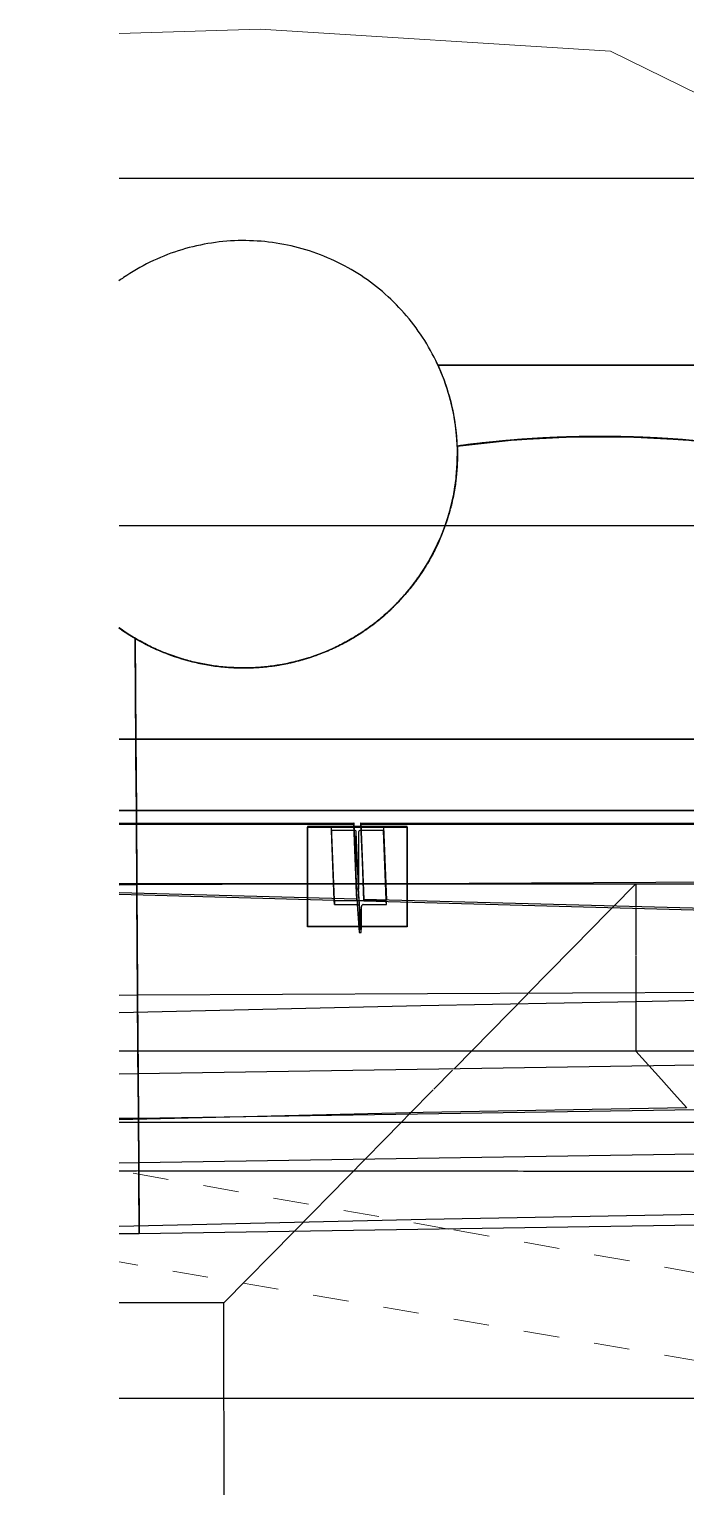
# Model space of a CAD drawing. Header units: metres. Extents: x -1147 to -802, y 5 to 567.
# Drawn here: x -1052.915 to -1051.072, y 542.354 to 546.447 of the extents above; entities that cross this region are included whole.
import ezdxf

# ---------------------------------------------------------------- set-up
doc = ezdxf.new("R2010")
doc.units = ezdxf.units.M
doc.linetypes.add('IMPORT-BDYS-Boundary _3_', pattern=[0.01, 0.009, -0.001])
doc.linetypes.add('IMPORT-FURN-Fence _3_', pattern=[0.005, 0.004167, -0.0008333])
doc.layers.add('A-GENM', color=7, linetype='Continuous', lineweight=35)

# ---------------------------------------------------------------- blocks, each defined once
blk = doc.blocks.new('T2DPAA-T2D-PWA-SU-M2D-000002_dwg-40815123-DRG-2873010 - GENERAL ARRANGEMENT PLAN')
at = {"color": 254, "lineweight": 18, "true_color": 0xe1e1e1}
for p, q in [((-171.3661, 1100.165), (-171.2523, 1099.7856)), ((-171.2523, 1099.7856), (-171.0591, 1098.8197)), ((-171.0591, 1098.8197), (-171.2178, 1098.0259))]:
    blk.add_line(p, q, dxfattribs=at)
at = {"color": 7, "linetype": 'IMPORT-FURN-Fence _3_', "lineweight": 18, "true_color": 0xf0f0f0}
blk.add_line((-174.5504, 1097.6328), (-174.6991, 1099.2792), dxfattribs=at)
blk = doc.blocks.new('T2DPAA-T2D-PWA-SU-M2D-000001_dwg-40815111-DRG-2873010 - GENERAL ARRANGEMENT PLAN')
at = {"color": 7, "linetype": 'IMPORT-BDYS-Boundary _3_', "lineweight": 18, "true_color": 0xf0f0f0}
for p, q in [((-96.1732, 1194.987), (-96.2527, 1195.9239)), ((-96.1128, 1194.2753), (-96.1732, 1194.987))]:
    blk.add_line(p, q, dxfattribs=at)
blk = doc.blocks.new('T2DPAA-T2D-PWA-SU-M2D-000100_Survey_rvt-1-DRG-2873010 - GENERAL ARRANGEMENT PLAN')
at = {"color": 254, "lineweight": 18, "true_color": 0xe1e1e1, "rotation": 75.11694444444437}
for name, p in [('T2DPAA-T2D-PWA-SU-M2D-000002_dwg-40815123-DRG-2873010 - GENERAL ARRANGEMENT PLAN', (-45.8213, 429.4778)), ('T2DPAA-T2D-PWA-SU-M2D-000001_dwg-40815111-DRG-2873010 - GENERAL ARRANGEMENT PLAN', (27.4325, 329.0961))]:
    blk.add_blockref(name, p, dxfattribs=at)
blk = doc.blocks.new('T2DPAA-T2D-C3S-RW-M2D-100010_dwg-40802999-DRG-2873010 - GENERAL ARRANGEMENT PLAN')
at = {"color": 254, "lineweight": 25, "true_color": 0xe1e1e1}
for p, q in [((45.7335, -576.8497), (45.7452, -576.8935)), ((45.7453, -576.894), (45.7462, -576.8975)), ((45.7462, -576.8975), (45.7468, -576.8998)), ((45.7468, -576.8998), (45.8681, -577.3563)), ((44.338, -577.2206), (44.7565, -578.7953)), ((45.8684, -577.3572), (45.8694, -577.361)), ((45.8694, -577.361), (45.8883, -577.4319)), ((45.8883, -577.4319), (45.9045, -577.493)), ((45.9045, -577.4932), (45.9055, -577.497)), ((45.906, -577.4988), (45.9096, -577.5123)), ((45.9096, -577.5123), (45.9257, -577.573)), ((45.9257, -577.573), (45.9413, -577.6316)), ((45.9413, -577.6316), (45.9871, -577.8038)), ((45.9873, -577.8046), (46.1061, -578.2516))]:
    blk.add_line(p, q, dxfattribs=at)
at = {"color": 254, "lineweight": 25, "true_color": 0xd5d5d5}
for p, q in [((46.1061, -578.2516), (46.1729, -578.5028)), ((45.7867, -578.3366), (45.9034, -578.7452))]:
    blk.add_line(p, q, dxfattribs=at)
at = {"color": 254, "lineweight": 25, "true_color": 0xe1e1e1, "flags": 128}
for points in [[(45.3842, -576.9425), (45.6209, -577.7557), (45.7867, -578.3366)], [(45.0942, -577.0196), (45.3329, -577.8395), (45.5356, -578.5496)], [(44.8043, -577.0967), (45.0448, -577.9234), (45.2558, -578.6625)]]:
    blk.add_lwpolyline(points, dxfattribs=at)
blk = doc.blocks.new('T2DPAA-T2D-PWC-RW-M2D-100010_RoadDesign_rvt-1-DRG-2873010 - GENERAL ARRANGEMENT PLAN')
at = {"color": 254, "lineweight": 18, "true_color": 0xe3e3e3, "rotation": 75.11694444444437}
blk.add_blockref('T2DPAA-T2D-C3S-RW-M2D-100010_dwg-40802999-DRG-2873010 - GENERAL ARRANGEMENT PLAN', (-1722.337, 648.0105), dxfattribs=at)
blk = doc.blocks.new('Foundations-Piles - Px-1200-66435271-DRG-2873010 - GENERAL ARRANGEMENT PLAN')
at = {"layer": 'A-GENM', "color": 9, "lineweight": 25, "true_color": 0xbebebe}
for start, end in [(49.0909, 50.619), (49.0909, 50.619), (40.9091, 49.0909), (40.9091, 49.0909), (32.7273, 40.9091), (32.7273, 40.9091), (24.5455, 32.7273), (24.5455, 32.7273), (16.3636, 24.5455), (16.3636, 24.5455), (159.1103, 163.4054), (159.1103, 161.0025), (163.6364, 171.8182), (163.9854, 169.3304), (163.6652, 163.9854), (161.0025, 163.4054), (8.1818, 16.3636), (8.1818, 16.3636), (171.8182, 180), (171.9944, 180), (169.3304, 171.8182), (0, 8.1818), (0, 8.1818), (180, 188.1818), (180, 188.1818), (351.8182, 0), (351.8182, 0), (188.1818, 196.3636), (188.2386, 196.2574), (343.6364, 351.8182), (343.6364, 351.8182), (196.3636, 204.5455), (196.4203, 199.7037), (199.7037, 204.3931), (335.4545, 343.6364), (335.4545, 343.6364), (204.5455, 212.7273), (204.6304, 208.1482), (208.1482, 212.5329), (327.2727, 335.4545), (327.2727, 335.4545), (212.7273, 220.9091), (212.8405, 216.4884), (319.0909, 327.2727), (319.0909, 327.2727), (216.4884, 220.6766), (220.9091, 229.0909), (221.0506, 224.7812), (310.9091, 319.0909), (310.9091, 319.0909), (224.7812, 228.8236), (229.0909, 233.7965), (229.2607, 233.0485), (233.0485, 233.7965), (233.8504, 236.9738), (233.8504, 237.2727), (302.7273, 310.9091), (304.9663, 310.9091), (237.3147, 245.4545), (237.4709, 241.3005), (241.3005, 245.1267), (294.5455, 302.7273), (294.5659, 302.3981), (302.3981, 304.9663), (245.4545, 253.6364), (245.681, 249.5426), (249.5426, 253.2821), (286.3636, 294.5455), (286.7316, 294.5455), (253.6364, 261.8182), (253.8911, 257.7779), (257.7779, 261.4397), (261.8182, 265.3618), (262.1012, 265.3618), (265.3618, 266.0083), (265.3618, 270), (266.0083, 269.5992), (270, 278.1818), (270.3114, 274.1093), (274.2352, 277.7605), (278.1818, 286.3636), (278.5215, 282.4594), (282.4594, 285.9237)]:
    blk.add_arc((0, 0), 0.6, start, end, dxfattribs=at)
at = {"layer": 'A-GENM', "color": 254, "lineweight": 25, "true_color": 0xd1d1d1}
for start, end in [(228.8236, 229.0909), (236.9738, 237.2727), (245.1267, 245.4545), (253.2821, 253.6364), (261.4397, 261.8182), (269.5992, 270), (277.7605, 278.1818), (285.9237, 286.3636)]:
    blk.add_arc((0, 0), 0.6, start, end, dxfattribs=at)
blk = doc.blocks.new('Shotcrete Adaptive v1 - 1200 Dia Pile _ 2_000 Spacing-61394361-DRG-2873010 - GENERAL ARRANGEMENT PLAN')
at = {"layer": 'A-GENM', "color": 9, "lineweight": 25, "true_color": 0xbebebe}
for p, q in [((-0.4546, 0.25), (0.4546, 0.25)), ((0.4546, 0.25), (-0.4546, 0.25))]:
    blk.add_line(p, q, dxfattribs=at)
for centre, radius, start, end in [((-1, 0), 0.6, 20.0818, 24.6243), ((-1, 0), 0.6, 20.0818, 24.6243), ((1, 0), 0.6, 155.3757, 156.2014), ((1, 0), 0.6, 155.3757, 156.2014), ((-1, 0), 0.6, 17.6375, 20.0818), ((-1, 0), 0.6, 17.6375, 20.0818), ((1, 0), 0.6, 159.3408, 164.0565), ((1, 0), 0.6, 159.3408, 162.8466), ((1, 0), 0.6, 156.2014, 159.3408), ((1, 0), 0.6, 156.2014, 159.3408), ((-1, 0), 0.6, 2.2116, 17.5169), ((-1, 0), 0.6, 17.1534, 17.5169), ((-1, 0), 0.6, 9.6825, 17.1534), ((1, 0), 0.6, 164.0565, 164.5097), ((1, 0), 0.6, 164.0565, 164.5097), ((1, 0), 0.6, 162.8466, 164.0565), ((1, 0), 0.6, 167.3634, 171.9198), ((1, 0), 0.6, 167.3634, 170.3175), ((1, 0), 0.6, 165.1113, 167.3634), ((1, 0), 0.6, 165.1113, 167.3634), ((-1, 0), 0.6, 2.2116, 9.6825), ((1, 0), 0.6, 171.9198, 175.3023), ((1, 0), 0.6, 171.9198, 175.3023), ((1, 0), 0.6, 170.3175, 171.9198), ((0, -2.95), 3, 91.5342, 94.6025), ((0, -2.95), 3, 94.3743, 94.6025), ((0, -2.95), 3, 91.5342, 91.6835), ((0, -2.95), 3, 88.4658, 91.5342), ((0, -2.95), 3, 91.3583, 91.5342), ((0, -2.95), 3, 88.4658, 88.6417), ((0, -2.95), 3, 88.3166, 88.4658), ((0, -2.95), 3, 85.3975, 88.4658), ((0, -2.95), 3, 85.3975, 85.6256), ((1, 0), 0.6, 175.3023, 177.7884), ((1, 0), 0.6, 175.3023, 177.7884), ((0, -2.95), 3, 94.6025, 97.6709), ((0, -2.95), 3, 97.3435, 97.6709), ((0, -2.95), 3, 94.6025, 94.7409), ((0, -2.95), 3, 85.2592, 85.3975), ((0, -2.95), 3, 82.3291, 85.3975), ((0, -2.95), 3, 82.3291, 82.6565)]:
    blk.add_arc(centre, radius, start, end, dxfattribs=at)
at = {"layer": 'A-GENM', "color": 254, "lineweight": 25, "true_color": 0xd1d1d1}
for start, end in [(93.5296, 94.3743), (92.1187, 93.5176), (91.6835, 92.1134), (90.729, 91.3583), (89.2758, 90.7244), (88.6417, 89.2711), (87.8869, 88.3166), (86.4824, 87.8814), (85.6256, 86.4703), (96.3064, 97.3435), (94.7409, 96.2932), (83.7067, 85.2592), (82.6565, 83.6934)]:
    blk.add_arc((0, -2.95), 3, start, end, dxfattribs=at)
blk = doc.blocks.new('StitchPour_RS36A_04 - StitchPour_RS36A_04-60468323-DRG-2873010 - GENERAL ARRANGEMENT PLAN')
at = {"layer": 'A-GENM', "color": 253, "lineweight": 25, "true_color": 0xa3a3a3}
for points in [[(130.5997, 54.4044), (130.6074, 54.3757), (130.615, 54.3469), (130.6227, 54.3181)], [(130.0199, 54.2503), (130.0614, 54.0939), (130.103, 53.9375), (130.1445, 53.7812)], [(130.1445, 53.7812), (130.3376, 53.0548), (130.5306, 52.3284), (130.7237, 51.602)]]:
    blk.add_open_spline(points, degree=3, dxfattribs=at)
for points, knots in [([(130.5997, 54.4044), (130.6413, 54.248), (130.8759, 53.3653), (131.3036, 51.7561), (131.8827, 49.577), (132.2688, 48.1242), (132.4618, 47.3978)], [0.7856447, 0.7856447, 0.7856447, 0.7856447, 0.8, 0.8666667, 0.9333333, 1, 1, 1, 1]), ([(131.882, 47.2437), (131.6889, 47.9701), (131.3028, 49.4229), (130.7237, 51.602), (130.296, 53.2112), (130.0614, 54.0939), (130.0199, 54.2503)], [0, 0, 0, 0, 0.0666667, 0.1333333, 0.2, 0.2143539, 0.2143539, 0.2143539, 0.2143539])]:
    blk.add_open_spline(points, degree=3, knots=knots, dxfattribs=at)
at = {"layer": 'A-GENM', "color": 9, "lineweight": 25, "true_color": 0xbebebe}
for points in [[(130.6227, 54.3181), (130.6566, 54.1905), (130.6905, 54.0628), (130.7244, 53.9352)], [(130.7244, 53.9352), (130.9175, 53.2088), (131.1105, 52.4825), (131.3036, 51.7561)]]:
    blk.add_open_spline(points, degree=3, dxfattribs=at)
blk = doc.blocks.new('SCR_NE_5 - SCR_NE_5-66993715-DRG-2873010 - GENERAL ARRANGEMENT PLAN')
at = {"layer": 'A-GENM', "color": 253, "lineweight": 25, "true_color": 0xa3a3a3}
for p, q in [((-1.09, 0.0038), (0.09, 0.0039)), ((-1.09, 0.0038), (-1.0814, -0.2109)), ((-1.09, -0.0002), (-1.09, 0.0038)), ((0.09, 0.0039), (0.0999, -0.2425)), ((0.09, 0), (0.09, 0.0039)), ((-1.0858, -0.1043), (-1.09, -0.0002)), ((0.09, 0), (-1.0899, -0.0002)), ((0.0903, -0.0059), (0.09, 0)), ((0.0997, -0.2425), (0.0903, -0.0059)), ((-1.0814, -0.2146), (-1.0858, -0.1043)), ((0.0999, -0.2425), (-1.0814, -0.2109)), ((-1.0814, -0.2109), (-1.0814, -0.2148)), ((-1.0814, -0.2148), (0.0368, -0.2447)), ((0.0368, -0.2447), (0.0999, -0.2464)), ((0.0999, -0.2464), (0.0997, -0.2425)), ((0.0999, -0.2425), (0.0999, -0.2464))]:
    blk.add_line(p, q, dxfattribs=at)
blk = doc.blocks.new('SCR_NE_6 - SCR_NE_6-66993641-DRG-2873010 - GENERAL ARRANGEMENT PLAN')
at = {"layer": 'A-GENM', "color": 253, "lineweight": 25, "true_color": 0xa3a3a3}
for p, q in [((-0.5688, 0.0038), (0.09, 0.004)), ((0.09, 0), (-0.5688, -0.0001)), ((0.09, 0.004), (0.09, 0)), ((0.09, 0.004), (0.0986, -0.2102)), ((0.0986, -0.2141), (0.09, 0)), ((0.0986, -0.2102), (-0.5688, -0.1923)), ((-0.5688, -0.1963), (0.0355, -0.2124)), ((0.0355, -0.2124), (0.0986, -0.2141)), ((0.0986, -0.2141), (0.0986, -0.2102))]:
    blk.add_line(p, q, dxfattribs=at)
blk = doc.blocks.new('PLATE ph - PLATE ph-V27-DRG-2873010 - GENERAL ARRANGEMENT PLAN')
at = {"layer": 'A-GENM', "color": 253, "lineweight": 25, "true_color": 0xa3a3a3}
for p, q in [((-1152.5639, 544.2084), (-1152.5642, 544.2069)), ((-1152.5642, 544.0039), (-1152.5642, 544.2069)), ((-1152.4337, 544.2084), (-1152.5639, 544.2084)), ((-1152.5639, 544.2084), (-1152.5639, 544.0039)), ((-1152.5639, 544.2069), (-1152.4968, 544.2069)), ((-1152.4968, 544.2069), (-1152.4336, 544.2069)), ((-1152.4138, 544.2084), (-1152.4337, 544.2084)), ((-1152.4336, 544.2069), (-1152.4137, 544.2069)), ((-1152.2839, 544.2084), (-1152.4138, 544.2084)), ((-1152.4137, 544.2069), (-1152.3508, 544.2069)), ((-1152.3508, 544.2069), (-1152.2842, 544.2069)), ((-1152.2842, 544.2069), (-1152.2839, 544.2084)), ((-1152.2842, 544.2069), (-1152.2842, 543.9963)), ((-1152.2839, 543.9963), (-1152.2839, 544.2084)), ((-1152.5642, 543.927), (-1152.5642, 544.0039)), ((-1152.5639, 544.0039), (-1152.5639, 543.9285)), ((-1152.2842, 543.9963), (-1152.2842, 543.9285)), ((-1152.2839, 543.9285), (-1152.2839, 543.9963)), ((-1152.5642, 543.927), (-1152.5639, 543.9285)), ((-1152.5639, 543.9285), (-1152.4206, 543.9285)), ((-1152.4193, 543.9285), (-1152.4131, 543.9285)), ((-1152.4131, 543.9285), (-1152.2839, 543.9285)), ((-1152.2839, 543.9285), (-1152.2842, 543.927)), ((-1152.4205, 543.927), (-1152.5642, 543.927)), ((-1152.4129, 543.927), (-1152.4193, 543.927)), ((-1152.2842, 543.927), (-1152.4129, 543.927))]:
    blk.add_line(p, q, dxfattribs=at)
blk = doc.blocks.new('POST_1420_1A_250UB - 1A-68560608-DRG-2873010 - GENERAL ARRANGEMENT PLAN')
at = {"layer": 'A-GENM', "color": 253, "lineweight": 25, "true_color": 0xa3a3a3}
for p, q in [((-1152.4969, 544.1973), (-1152.4969, 544.2084)), ((-1152.4969, 544.2084), (-1152.4337, 544.2084)), ((-1152.4887, 544.0018), (-1152.4969, 544.2084)), ((-1152.4891, 544.0018), (-1152.4969, 544.1973)), ((-1152.4333, 544.1973), (-1152.4964, 544.1973)), ((-1152.4337, 544.2084), (-1152.4138, 544.2084)), ((-1152.4302, 544.1969), (-1152.4321, 544.1973)), ((-1152.4285, 544.1958), (-1152.4302, 544.1969)), ((-1152.4192, 543.9956), (-1152.4271, 544.1924)), ((-1152.4271, 544.0425), (-1152.4271, 544.1922)), ((-1152.4207, 544.1922), (-1152.4207, 544.0324)), ((-1152.4176, 544.1969), (-1152.4192, 544.1958)), ((-1152.4167, 544.1972), (-1152.4176, 544.1969)), ((-1152.4157, 544.1973), (-1152.4167, 544.1972)), ((-1152.4133, 544.1973), (-1152.4157, 544.1973)), ((-1152.4138, 544.2084), (-1152.3509, 544.2084)), ((-1152.3509, 544.1973), (-1152.4133, 544.1973)), ((-1152.3509, 544.2084), (-1152.3509, 544.1973)), ((-1152.3509, 544.2084), (-1152.3427, 544.0019)), ((-1152.3431, 544.0019), (-1152.3509, 544.1973)), ((-1152.4271, 544.0324), (-1152.4271, 544.0425)), ((-1152.4271, 544.0324), (-1152.426, 544.0149)), ((-1152.4227, 544.0324), (-1152.4267, 544.0324)), ((-1152.426, 544.0149), (-1152.4245, 543.9913)), ((-1152.4181, 543.9905), (-1152.4207, 544.0324)), ((-1152.4886, 543.9891), (-1152.4891, 544.0018)), ((-1152.4055, 543.9999), (-1152.4886, 543.9999)), ((-1152.4886, 543.9999), (-1152.4886, 543.9891)), ((-1152.4886, 543.9891), (-1152.4238, 543.9891)), ((-1152.4244, 543.9892), (-1152.4194, 543.9106)), ((-1152.4238, 543.9891), (-1152.4219, 543.9887)), ((-1152.4219, 543.9887), (-1152.4203, 543.9876)), ((-1152.4188, 543.9751), (-1152.4193, 543.9269)), ((-1152.4188, 543.9843), (-1152.4192, 543.9956)), ((-1152.4188, 543.9841), (-1152.4188, 543.9751)), ((-1152.4188, 543.9751), (-1152.4124, 543.9751)), ((-1152.4177, 543.9841), (-1152.418, 543.9891)), ((-1152.4141, 543.9269), (-1152.4175, 543.9824)), ((-1152.4129, 543.9269), (-1152.4124, 543.9751)), ((-1152.4124, 543.9751), (-1152.4124, 543.9841)), ((-1152.4109, 543.9876), (-1152.4093, 543.9887)), ((-1152.4093, 543.9887), (-1152.4084, 543.989)), ((-1152.4074, 543.9891), (-1152.3426, 543.9891)), ((-1152.3426, 543.9999), (-1152.4055, 543.9999)), ((-1152.3426, 543.9891), (-1152.3429, 543.9979)), ((-1152.3426, 543.9891), (-1152.3426, 543.9979)), ((-1152.4193, 543.9269), (-1152.4194, 543.9106)), ((-1152.4194, 543.9106), (-1152.413, 543.9106)), ((-1152.413, 543.9106), (-1152.4139, 543.925)), ((-1152.413, 543.9106), (-1152.4129, 543.9269))]:
    blk.add_line(p, q, dxfattribs=at)
for centre, start_param, end_param in [((-1152.4238, 543.9841), 6.243056, 7.028477), ((-1152.4074, 543.9841), 2.316065, 3.101487), ((-1152.4074, 543.9841), 1.630764, 1.730849), ((-1152.4074, 543.9841), 1.530679, 1.630764)]:
    blk.add_ellipse(centre, major_axis=(0.005, 0.0002), ratio=0.989145, start_param=start_param, end_param=end_param, dxfattribs=at)
for points in [[(-1152.4271, 544.1922), (-1152.4271, 544.1929), (-1152.4273, 544.1942), (-1152.4281, 544.1953), (-1152.4285, 544.1958)], [(-1152.4192, 544.1958), (-1152.4197, 544.1953), (-1152.4204, 544.1942), (-1152.4207, 544.1929), (-1152.4207, 544.1922)]]:
    blk.add_open_spline(points, degree=3, dxfattribs=at)
blk = doc.blocks.new('Top of Pavement - RL A - Top of Pavement - RL A-68818558-DRG-2873010 - GENERAL ARRANGEMENT PLAN')
at = {"layer": 'A-GENM', "color": 9, "lineweight": 25, "true_color": 0xbebebe}
for points, knots in [([(129.4775, 52.8819), (129.4415, 53.0173), (129.3695, 53.2883), (129.2682, 53.6695), (129.2029, 53.9152), (129.1736, 54.0254)], [-0.309248555, -0.309248555, -0.309248555, -0.309248555, -0.306358382, -0.303468208, -0.301116909, -0.301116909, -0.301116909, -0.301116909]), ([(128.9804, 53.9741), (129.0095, 53.8649), (129.0745, 53.6201), (129.1755, 53.2399), (129.2476, 52.969), (129.2836, 52.8335)], [0.301137662, 0.301137662, 0.301137662, 0.301137662, 0.303468208, 0.306358382, 0.309248555, 0.309248555, 0.309248555, 0.309248555]), ([(129.6411, 52.2662), (129.6226, 52.336), (129.5681, 52.5412), (129.5135, 52.7464), (129.4775, 52.8819)], [-0.313626017, -0.313626017, -0.313626017, -0.313626017, -0.312138728, -0.309248555, -0.309248555, -0.309248555, -0.309248555])]:
    blk.add_open_spline(points, degree=3, knots=knots, dxfattribs=at)
blk.add_open_spline([(129.2836, 52.8335), (129.3196, 52.698), (129.3916, 52.4271), (129.4996, 52.0207), (129.6076, 51.6142), (129.7156, 51.2078), (129.7876, 50.9368), (129.8236, 50.8013)], degree=3, dxfattribs=at)
blk = doc.blocks.new('T2DPAA-T2D-C3S-RS-M3D-100334_rvt-1-DRG-2873010 - GENERAL ARRANGEMENT PLAN')
at = {"layer": 'A-GENM', "color": 9, "lineweight": 25, "true_color": 0xbebebe}
for p, q in [((-1152.1435, 545.2767), (-1151.9838, 545.2939)), ((-1151.9838, 545.2939), (-1151.8234, 545.3025)), ((-1151.8234, 545.3025), (-1151.6628, 545.3025)), ((-1151.6628, 545.3025), (-1151.5023, 545.2939)), ((-1151.5023, 545.2939), (-1151.3426, 545.2767)), ((-1152.1436, 545.2281), (-1152.1433, 545.2705)), ((-1152.1434, 545.2729), (-1152.1435, 545.2767)), ((-1152.1534, 545.1427), (-1152.1472, 545.1835)), ((-1152.147, 545.1847), (-1152.1468, 545.1871)), ((-1152.1753, 545.0595), (-1152.1639, 545.0968)), ((-1152.1632, 545.0994), (-1152.1624, 545.1026)), ((-1152.1888, 545.024), (-1152.1776, 545.0531)), ((-1152.1776, 545.0531), (-1152.1753, 545.0595)), ((-1152.209, 544.9802), (-1152.1899, 545.0213)), ((-1152.1899, 545.0213), (-1152.1888, 545.024)), ((-1152.2274, 544.9469), (-1152.209, 544.9802)), ((-1152.2536, 544.9065), (-1152.2292, 544.9438)), ((-1152.3085, 544.84), (-1152.2789, 544.8734)), ((-1152.2766, 544.8762), (-1152.2536, 544.9065)), ((-1152.3355, 544.8132), (-1152.3085, 544.84)), ((-1152.3658, 544.7871), (-1152.3384, 544.8106)), ((-1153.0937, 544.7667), (-1153.0776, 544.7555)), ((-1153.0776, 544.7555), (-1153.0512, 544.7388)), ((-1152.444, 544.7334), (-1152.4071, 544.7565)), ((-1152.4028, 544.7594), (-1152.3723, 544.7819)), ((-1152.3723, 544.7819), (-1152.3661, 544.7868)), ((-1153.0512, 544.7388), (-1153.0478, 544.7368)), ((-1153.0467, 544.5706), (-1153.0478, 544.7368)), ((-1153.0478, 544.7368), (-1153.0459, 544.4536)), ((-1153.0478, 544.7368), (-1153.0467, 544.5706)), ((-1153.0478, 544.7368), (-1153.0018, 544.7122)), ((-1153.0459, 544.4536), (-1153.0478, 544.7368)), ((-1153.0018, 544.7122), (-1152.9809, 544.7027)), ((-1152.5222, 544.6958), (-1152.4785, 544.7151)), ((-1152.4772, 544.7157), (-1152.444, 544.7334)), ((-1152.9747, 544.7001), (-1152.8972, 544.6737)), ((-1152.8972, 544.6737), (-1152.8131, 544.6577)), ((-1152.6406, 544.6624), (-1152.6054, 544.6696)), ((-1152.6054, 544.6696), (-1152.5581, 544.6828)), ((-1152.557, 544.6832), (-1152.5222, 544.6958)), ((-1152.8125, 544.6576), (-1152.7287, 544.6538)), ((-1152.7264, 544.6538), (-1152.6927, 544.6557)), ((-1152.6927, 544.6557), (-1152.6432, 544.662)), ((-1153.0459, 544.4536), (-1153.0467, 544.5706)), ((-1153.0467, 544.5706), (-1153.0459, 544.4536)), ((-1153.0459, 544.4536), (-1153.0445, 544.2536)), ((-1153.0445, 544.2536), (-1153.0459, 544.4536)), ((-1151.6423, 544.0476), (-1151.6423, 543.983)), ((-1151.6423, 543.983), (-1151.6423, 543.9805)), ((-1151.6423, 543.5779), (-1151.6066, 543.538)), ((-1151.6056, 543.5369), (-1151.5708, 543.498))]:
    blk.add_line(p, q, dxfattribs=at)
at = {"layer": 'A-GENM', "color": 253, "lineweight": 25, "true_color": 0xa3a3a3}
for p, q in [((-1153.0444, 544.2382), (-1153.0445, 544.2536)), ((-1153.0445, 544.2536), (-1153.0443, 544.2182)), ((-1153.0445, 544.2536), (-1153.0444, 544.2382)), ((-1153.0443, 544.2182), (-1153.0445, 544.2536)), ((-1153.0443, 544.2182), (-1153.0444, 544.2382)), ((-1153.0444, 544.2382), (-1153.0443, 544.2182)), ((-1153.0433, 544.072), (-1153.0443, 544.2182)), ((-1153.0443, 544.2182), (-1153.0431, 544.0452)), ((-1153.0443, 544.2182), (-1153.0433, 544.072)), ((-1153.0431, 544.0452), (-1153.0443, 544.2182)), ((-1153.0429, 544.0167), (-1153.0433, 544.072)), ((-1153.0433, 544.072), (-1153.0429, 544.0167)), ((-1152.2839, 544.0487), (-1151.3639, 544.053)), ((-1152.2839, 544.0487), (-1151.3639, 544.053)), ((-1153.0929, 544.0449), (-1153.0431, 544.0452)), ((-1153.0929, 544.0449), (-1153.0431, 544.0452)), ((-1153.0431, 544.0452), (-1152.5639, 544.0474)), ((-1153.0431, 544.0452), (-1152.5639, 544.0474)), ((-1153.0431, 544.0452), (-1153.0429, 544.0167)), ((-1153.0429, 544.0167), (-1153.0431, 544.0452)), ((-1153.0422, 543.9058), (-1153.0429, 544.0167)), ((-1153.0429, 544.0167), (-1153.041, 543.7353)), ((-1153.0429, 544.0167), (-1153.0422, 543.9058)), ((-1153.041, 543.7353), (-1153.0429, 544.0167)), ((-1152.5639, 544.0474), (-1152.4905, 544.0478)), ((-1152.5639, 544.0474), (-1152.4905, 544.0478)), ((-1152.4905, 544.0478), (-1152.4273, 544.0481)), ((-1152.4905, 544.0478), (-1152.4273, 544.0481)), ((-1152.4271, 544.0481), (-1152.4232, 544.0481)), ((-1152.4271, 544.0481), (-1152.4232, 544.0481)), ((-1152.4213, 544.0481), (-1152.4073, 544.0482)), ((-1152.4213, 544.0481), (-1152.4073, 544.0482)), ((-1152.4073, 544.0482), (-1152.3445, 544.0485)), ((-1152.4073, 544.0482), (-1152.3445, 544.0485)), ((-1152.3445, 544.0485), (-1152.2839, 544.0487)), ((-1152.3445, 544.0485), (-1152.2839, 544.0487)), ((-1153.041, 543.7397), (-1153.0422, 543.9058)), ((-1153.0422, 543.9058), (-1153.041, 543.7397)), ((-1153.0929, 543.7349), (-1153.041, 543.7353)), ((-1153.0929, 543.7349), (-1153.041, 543.7353)), ((-1153.041, 543.7353), (-1150.7874, 543.7458)), ((-1153.041, 543.7353), (-1150.7874, 543.7458)), ((-1153.0399, 543.5735), (-1153.041, 543.7397)), ((-1153.041, 543.7397), (-1153.0399, 543.5735)), ((-1153.041, 543.7353), (-1153.0395, 543.5147)), ((-1153.0395, 543.5147), (-1153.041, 543.7353)), ((-1153.0388, 543.4073), (-1153.0399, 543.5735)), ((-1153.0399, 543.5735), (-1153.0388, 543.4073)), ((-1153.0395, 543.5147), (-1150.786, 543.5495)), ((-1153.0929, 543.5143), (-1153.0395, 543.5147)), ((-1153.0395, 543.5147), (-1153.0386, 543.3897)), ((-1153.0386, 543.3897), (-1153.0395, 543.5147)), ((-1153.0376, 543.2411), (-1153.0388, 543.4073)), ((-1153.0388, 543.4073), (-1153.0376, 543.2411)), ((-1153.0386, 543.3897), (-1150.7852, 543.4245)), ((-1153.0929, 543.3893), (-1153.0386, 543.3897)), ((-1153.0386, 543.3897), (-1153.0378, 543.2647)), ((-1153.0378, 543.2647), (-1153.0386, 543.3897)), ((-1153.0378, 543.2647), (-1150.7843, 543.2995)), ((-1153.0929, 543.2643), (-1153.0378, 543.2647)), ((-1153.0378, 543.2647), (-1153.0364, 543.0647)), ((-1153.0364, 543.0647), (-1153.0378, 543.2647)), ((-1153.0375, 543.2244), (-1153.0376, 543.2411)), ((-1153.0376, 543.2411), (-1153.0375, 543.2244)), ((-1153.0364, 543.0647), (-1153.0375, 543.2244)), ((-1153.0375, 543.2244), (-1153.0364, 543.0647)), ((-1150.783, 543.0995), (-1153.0364, 543.0647)), ((-1153.0364, 543.0647), (-1153.0929, 543.0643))]:
    blk.add_line(p, q, dxfattribs=at)
at = {"layer": 'A-GENM', "color": 254, "lineweight": 25, "true_color": 0xd1d1d1}
for p, q in [((-1151.708, 543.9808), (-1151.6423, 544.0476)), ((-1151.745, 543.9431), (-1151.708, 543.9808)), ((-1151.7628, 543.925), (-1151.7456, 543.9425)), ((-1151.9443, 543.7404), (-1151.7633, 543.9245)), ((-1152.1527, 543.5284), (-1151.9457, 543.739)), ((-1152.209, 543.4712), (-1152.157, 543.524)), ((-1152.2775, 543.4015), (-1152.2109, 543.4692)), ((-1152.2995, 543.3791), (-1152.2776, 543.4013)), ((-1152.6019, 543.0714), (-1152.3005, 543.3781)), ((-1152.7987, 542.8713), (-1152.6019, 543.0714)), ((-1152.7987, 542.8713), (-1153.0929, 542.8713)), ((-1152.798, 541.272), (-1152.7987, 542.8713))]:
    blk.add_line(p, q, dxfattribs=at)
at = {"layer": 'A-GENM', "color": 9, "lineweight": 25, "true_color": 0xbebebe, "flags": 128}
for points in [[(-1152.1468, 545.1871), (-1152.1464, 545.1906), (-1152.1436, 545.2281)], [(-1152.1624, 545.1026), (-1152.1616, 545.1058), (-1152.1537, 545.1414)], [(-1153.0445, 544.2536), (-1153.0456, 544.4044), (-1153.0459, 544.4536)], [(-1153.0459, 544.4536), (-1153.0456, 544.4044), (-1153.0445, 544.2536)], [(-1151.6423, 543.9791), (-1151.6423, 543.9134), (-1151.6423, 543.8483)], [(-1151.6423, 543.8463), (-1151.6423, 543.7792), (-1151.6423, 543.7121)], [(-1151.6423, 543.7121), (-1151.6423, 543.645), (-1151.6423, 543.5779)], [(-1151.5708, 543.498), (-1151.5351, 543.458), (-1151.4994, 543.4181)]]:
    blk.add_lwpolyline(points, dxfattribs=at)
at = {"layer": 'A-GENM', "color": 9, "lineweight": 25, "true_color": 0xbebebe}
for points in [[(-1153.0929, 546.0286), (-1152.9297, 546.0286), (-1152.7664, 546.0286), (-1152.6031, 546.0286)], [(-1152.6031, 546.0286), (-1151.852, 546.0286), (-1151.1009, 546.0286), (-1150.3498, 546.0286)], [(-1151.9984, 545.2926), (-1152.0469, 545.2884), (-1152.0953, 545.283), (-1152.1435, 545.2765)], [(-1152.071, 545.2856), (-1152.0952, 545.283), (-1152.1194, 545.28), (-1152.1435, 545.2767)], [(-1151.9984, 545.2927), (-1152.0226, 545.2906), (-1152.0468, 545.2883), (-1152.071, 545.2856)], [(-1151.9841, 545.2939), (-1151.9888, 545.2935), (-1151.9936, 545.2931), (-1151.9984, 545.2927)], [(-1151.9842, 545.2938), (-1151.989, 545.2934), (-1151.9937, 545.293), (-1151.9984, 545.2926)], [(-1151.9255, 545.298), (-1151.9451, 545.2968), (-1151.9646, 545.2954), (-1151.9841, 545.2938)], [(-1151.9255, 545.298), (-1151.945, 545.2969), (-1151.9645, 545.2955), (-1151.984, 545.2939)], [(-1151.8526, 545.3016), (-1151.8769, 545.3007), (-1151.9012, 545.2995), (-1151.9255, 545.298)], [(-1151.8526, 545.3016), (-1151.8769, 545.3007), (-1151.9012, 545.2995), (-1151.9255, 545.298)], [(-1151.8238, 545.3025), (-1151.8334, 545.3022), (-1151.843, 545.3019), (-1151.8526, 545.3016)], [(-1151.8238, 545.3025), (-1151.8334, 545.3023), (-1151.843, 545.3019), (-1151.8526, 545.3016)], [(-1151.7066, 545.3034), (-1151.7454, 545.3038), (-1151.7842, 545.3036), (-1151.823, 545.3025)], [(-1151.7796, 545.3034), (-1151.7941, 545.3032), (-1151.8085, 545.3029), (-1151.823, 545.3025)], [(-1151.7066, 545.3034), (-1151.7309, 545.3037), (-1151.7553, 545.3037), (-1151.7796, 545.3034)], [(-1151.6624, 545.3025), (-1151.6771, 545.3029), (-1151.6919, 545.3032), (-1151.7066, 545.3034)], [(-1151.6624, 545.3025), (-1151.6772, 545.3029), (-1151.6919, 545.3032), (-1151.7066, 545.3034)], [(-1151.5606, 545.298), (-1151.5945, 545.3001), (-1151.6284, 545.3016), (-1151.6623, 545.3025)], [(-1151.6336, 545.3016), (-1151.6432, 545.3019), (-1151.6528, 545.3023), (-1151.6623, 545.3025)], [(-1151.5606, 545.298), (-1151.5849, 545.2995), (-1151.6092, 545.3007), (-1151.6336, 545.3016)], [(-1151.5021, 545.2938), (-1151.5216, 545.2954), (-1151.5411, 545.2968), (-1151.5606, 545.298)], [(-1151.5022, 545.2939), (-1151.5217, 545.2955), (-1151.5411, 545.2969), (-1151.5606, 545.298)], [(-1152.1435, 545.2767), (-1152.1435, 545.275), (-1152.1434, 545.2732), (-1152.1433, 545.2715)], [(-1152.1435, 545.2765), (-1152.1434, 545.2748), (-1152.1434, 545.2731), (-1152.1433, 545.2714)], [(-1152.1432, 545.2645), (-1152.143, 545.2541), (-1152.1431, 545.2437), (-1152.1434, 545.2334)], [(-1152.1432, 545.2644), (-1152.143, 545.2542), (-1152.1431, 545.2439), (-1152.1434, 545.2336)], [(-1152.1433, 545.2698), (-1152.1432, 545.268), (-1152.1432, 545.2663), (-1152.1432, 545.2645)], [(-1152.1433, 545.2698), (-1152.1432, 545.268), (-1152.1432, 545.2662), (-1152.1432, 545.2644)], [(-1152.1435, 545.2318), (-1152.144, 545.2181), (-1152.1449, 545.2043), (-1152.1464, 545.1906)], [(-1152.1435, 545.2318), (-1152.144, 545.2181), (-1152.145, 545.2043), (-1152.1464, 545.1906)], [(-1152.1477, 545.1791), (-1152.149, 545.1687), (-1152.1506, 545.1583), (-1152.1525, 545.1479)], [(-1152.1472, 545.1836), (-1152.1473, 545.1821), (-1152.1475, 545.1807), (-1152.1477, 545.1792)], [(-1152.1472, 545.1836), (-1152.1474, 545.1821), (-1152.1475, 545.1806), (-1152.1477, 545.1791)], [(-1152.1464, 545.1906), (-1152.1466, 545.189), (-1152.1467, 545.1874), (-1152.1469, 545.1858)], [(-1152.1464, 545.1904), (-1152.1466, 545.1888), (-1152.1468, 545.1873), (-1152.1469, 545.1857)], [(-1152.1525, 545.1479), (-1152.155, 545.1338), (-1152.158, 545.1197), (-1152.1616, 545.1058)], [(-1152.1525, 545.1477), (-1152.155, 545.1336), (-1152.1581, 545.1196), (-1152.1616, 545.1058)], [(-1152.1643, 545.0954), (-1152.1672, 545.0849), (-1152.1703, 545.0745), (-1152.1738, 545.0642)], [(-1152.1643, 545.0954), (-1152.1672, 545.085), (-1152.1703, 545.0746), (-1152.1737, 545.0644)], [(-1152.1636, 545.0979), (-1152.1638, 545.0971), (-1152.1641, 545.0963), (-1152.1643, 545.0954)], [(-1152.1636, 545.0979), (-1152.1639, 545.097), (-1152.1641, 545.0962), (-1152.1643, 545.0954)], [(-1152.1616, 545.1058), (-1152.1619, 545.1043), (-1152.1623, 545.1029), (-1152.1627, 545.1015)], [(-1152.1616, 545.1056), (-1152.162, 545.1042), (-1152.1623, 545.1028), (-1152.1627, 545.1014)], [(-1152.1774, 545.0535), (-1152.1809, 545.0435), (-1152.1847, 545.0337), (-1152.1888, 545.024)], [(-1152.1774, 545.0535), (-1152.1809, 545.0436), (-1152.1847, 545.0337), (-1152.1888, 545.024)], [(-1152.1737, 545.0644), (-1152.1749, 545.0608), (-1152.1762, 545.0571), (-1152.1774, 545.0535)], [(-1152.1738, 545.0642), (-1152.1749, 545.0606), (-1152.1762, 545.057), (-1152.1774, 545.0535)], [(-1152.1926, 545.0148), (-1152.2028, 544.9915), (-1152.2144, 544.9688), (-1152.2274, 544.947)], [(-1152.1926, 545.0149), (-1152.197, 545.0047), (-1152.2018, 544.9946), (-1152.2068, 544.9846)], [(-1152.1903, 545.0203), (-1152.1911, 545.0184), (-1152.1919, 545.0166), (-1152.1926, 545.0148)], [(-1152.1903, 545.0202), (-1152.1911, 545.0184), (-1152.1918, 545.0167), (-1152.1926, 545.0149)], [(-1152.1888, 545.024), (-1152.1893, 545.0227), (-1152.1898, 545.0215), (-1152.1903, 545.0203)], [(-1152.1888, 545.0238), (-1152.1893, 545.0226), (-1152.1898, 545.0214), (-1152.1903, 545.0202)], [(-1152.2508, 544.9106), (-1152.259, 544.8988), (-1152.2677, 544.8873), (-1152.2767, 544.8761)], [(-1152.2321, 544.9391), (-1152.2456, 544.9172), (-1152.2604, 544.8962), (-1152.2766, 544.8762)], [(-1152.232, 544.9392), (-1152.238, 544.9295), (-1152.2443, 544.9199), (-1152.2508, 544.9106)], [(-1152.2296, 544.9432), (-1152.2304, 544.9418), (-1152.2313, 544.9405), (-1152.2321, 544.9391)], [(-1152.2296, 544.9432), (-1152.2304, 544.9418), (-1152.2312, 544.9405), (-1152.232, 544.9392)], [(-1152.2274, 544.9468), (-1152.228, 544.9458), (-1152.2286, 544.9448), (-1152.2293, 544.9438)], [(-1152.2274, 544.947), (-1152.228, 544.9459), (-1152.2286, 544.9449), (-1152.2292, 544.9438)], [(-1152.2818, 544.8699), (-1152.2893, 544.8609), (-1152.297, 544.8521), (-1152.305, 544.8436)], [(-1152.2766, 544.8762), (-1152.2773, 544.8754), (-1152.278, 544.8745), (-1152.2787, 544.8737)], [(-1152.2767, 544.8761), (-1152.2774, 544.8753), (-1152.278, 544.8745), (-1152.2787, 544.8737)], [(-1152.305, 544.8436), (-1152.3148, 544.8331), (-1152.325, 544.823), (-1152.3355, 544.8132)], [(-1152.3409, 544.8084), (-1152.3498, 544.8003), (-1152.3589, 544.7926), (-1152.3683, 544.7851)], [(-1152.3409, 544.8083), (-1152.3498, 544.8003), (-1152.3589, 544.7926), (-1152.3682, 544.7852)], [(-1152.3383, 544.8107), (-1152.3392, 544.8099), (-1152.34, 544.8091), (-1152.3409, 544.8084)], [(-1152.3383, 544.8107), (-1152.3392, 544.8099), (-1152.3401, 544.8091), (-1152.3409, 544.8083)], [(-1153.0583, 544.7431), (-1153.0701, 544.7504), (-1153.0818, 544.7581), (-1153.0931, 544.7663)], [(-1153.0892, 544.7635), (-1153.0905, 544.7644), (-1153.0917, 544.7653), (-1153.093, 544.7662)], [(-1153.0535, 544.7402), (-1153.0657, 544.7475), (-1153.0776, 544.7553), (-1153.0892, 544.7635)], [(-1152.4081, 544.7558), (-1152.4183, 544.749), (-1152.4287, 544.7424), (-1152.4392, 544.7362)], [(-1152.4029, 544.7594), (-1152.404, 544.7586), (-1152.4051, 544.7578), (-1152.4063, 544.757)], [(-1152.4028, 544.7594), (-1152.4039, 544.7586), (-1152.4051, 544.7578), (-1152.4063, 544.757)], [(-1152.3684, 544.7849), (-1152.3796, 544.776), (-1152.3911, 544.7675), (-1152.4029, 544.7594)], [(-1152.3684, 544.7849), (-1152.3796, 544.776), (-1152.391, 544.7675), (-1152.4028, 544.7594)], [(-1153.0523, 544.7394), (-1153.0536, 544.7402), (-1153.0549, 544.741), (-1153.0562, 544.7418)], [(-1153.0497, 544.7379), (-1153.051, 544.7386), (-1153.0523, 544.7394), (-1153.0535, 544.7402)], [(-1153.0478, 544.7368), (-1153.0493, 544.7376), (-1153.0508, 544.7385), (-1153.0523, 544.7394)], [(-1153.0439, 544.7345), (-1153.0459, 544.7356), (-1153.0478, 544.7367), (-1153.0497, 544.7379)], [(-1152.9806, 544.7026), (-1153.0037, 544.7126), (-1153.0262, 544.724), (-1153.0478, 544.7368)], [(-1152.9777, 544.7014), (-1152.9908, 544.7069), (-1153.0037, 544.713), (-1153.0163, 544.7194)], [(-1152.4821, 544.7133), (-1152.5063, 544.7016), (-1152.5313, 544.6916), (-1152.5569, 544.6832)], [(-1152.482, 544.7134), (-1152.4933, 544.7079), (-1152.5048, 544.7028), (-1152.5165, 544.698)], [(-1152.4392, 544.7362), (-1152.4516, 544.7289), (-1152.4643, 544.7221), (-1152.4772, 544.7157)], [(-1152.9747, 544.7001), (-1152.9755, 544.7004), (-1152.9763, 544.7008), (-1152.9771, 544.7011)], [(-1152.9721, 544.699), (-1152.9733, 544.6995), (-1152.9745, 544.7), (-1152.9757, 544.7005)], [(-1152.9364, 544.6856), (-1152.9493, 544.69), (-1152.9621, 544.6948), (-1152.9747, 544.7001)], [(-1152.9379, 544.6861), (-1152.9494, 544.6901), (-1152.9608, 544.6944), (-1152.9721, 544.699)], [(-1152.8972, 544.6737), (-1152.9109, 544.6774), (-1152.9245, 544.6815), (-1152.9379, 544.6861)], [(-1152.8972, 544.6737), (-1152.9099, 544.6771), (-1152.9225, 544.6809), (-1152.935, 544.6851)], [(-1152.8551, 544.6642), (-1152.8693, 544.6668), (-1152.8833, 544.67), (-1152.8972, 544.6737)], [(-1152.8125, 544.6576), (-1152.8411, 544.661), (-1152.8694, 544.6663), (-1152.8972, 544.6737)], [(-1152.5612, 544.6818), (-1152.5872, 544.6736), (-1152.6137, 544.6671), (-1152.6406, 544.6624)], [(-1152.5984, 544.6713), (-1152.6124, 544.6678), (-1152.6265, 544.6649), (-1152.6406, 544.6624)], [(-1152.5612, 544.6818), (-1152.5735, 544.6779), (-1152.5859, 544.6744), (-1152.5984, 544.6713)], [(-1152.5585, 544.6827), (-1152.5594, 544.6824), (-1152.5603, 544.6821), (-1152.5612, 544.6818)], [(-1152.5585, 544.6827), (-1152.5594, 544.6824), (-1152.5603, 544.6821), (-1152.5612, 544.6818)], [(-1152.5165, 544.698), (-1152.5298, 544.6926), (-1152.5433, 544.6876), (-1152.557, 544.6832)], [(-1152.8125, 544.6576), (-1152.8268, 544.6593), (-1152.841, 544.6615), (-1152.8551, 544.6642)], [(-1152.7695, 544.6542), (-1152.7839, 544.6548), (-1152.7982, 544.656), (-1152.8125, 544.6576)], [(-1152.7263, 544.6538), (-1152.7551, 544.653), (-1152.7839, 544.6543), (-1152.8125, 544.6576)], [(-1152.7264, 544.6538), (-1152.7408, 544.6534), (-1152.7551, 544.6535), (-1152.7695, 544.6542)], [(-1152.6833, 544.6566), (-1152.6977, 544.6551), (-1152.712, 544.6542), (-1152.7264, 544.6538)], [(-1152.644, 544.6618), (-1152.6712, 544.6573), (-1152.6987, 544.6546), (-1152.7263, 544.6538)], [(-1152.6439, 544.6619), (-1152.657, 544.6597), (-1152.6702, 544.6579), (-1152.6833, 544.6566)], [(-1152.6032, 544.2536), (-1152.7665, 544.2536), (-1152.9297, 544.2536), (-1153.0929, 544.2536)], [(-1150.3499, 544.2536), (-1151.101, 544.2536), (-1151.8521, 544.2536), (-1152.6032, 544.2536)], [(-1153.0929, 544.0482), (-1153.0782, 544.0482), (-1153.0635, 544.0482), (-1153.0488, 544.0482)], [(-1153.0481, 544.0482), (-1153.0466, 544.0482), (-1153.0451, 544.0482), (-1153.0436, 544.0482)], [(-1153.0436, 544.0482), (-1153.0426, 544.0482), (-1153.0416, 544.0482), (-1153.0406, 544.0482)], [(-1153.0406, 544.0482), (-1153.0387, 544.0482), (-1153.0368, 544.0482), (-1153.0348, 544.0482)], [(-1153.0348, 544.0482), (-1152.8801, 544.0481), (-1152.7254, 544.0481), (-1152.5707, 544.048)], [(-1152.5707, 544.048), (-1152.5684, 544.048), (-1152.5661, 544.048), (-1152.5639, 544.048)], [(-1152.5639, 544.048), (-1152.5394, 544.048), (-1152.515, 544.048), (-1152.4905, 544.048)], [(-1152.4905, 544.048), (-1152.4694, 544.048), (-1152.4484, 544.048), (-1152.4273, 544.048)], [(-1152.4271, 544.048), (-1152.4258, 544.048), (-1152.4245, 544.048), (-1152.4232, 544.048)], [(-1152.4213, 544.048), (-1152.4167, 544.048), (-1152.412, 544.048), (-1152.4073, 544.048)], [(-1152.4073, 544.048), (-1152.3864, 544.0479), (-1152.3654, 544.0479), (-1152.3445, 544.0479)], [(-1152.3445, 544.0479), (-1152.3243, 544.0479), (-1152.3041, 544.0479), (-1152.2839, 544.0479)], [(-1152.2839, 544.0479), (-1152.2248, 544.0479), (-1152.1656, 544.0479), (-1152.1065, 544.0478)], [(-1152.1065, 544.0478), (-1151.9518, 544.0478), (-1151.7971, 544.0477), (-1151.6423, 544.0476)], [(-1151.2727, 543.5779), (-1151.3959, 543.5779), (-1151.5191, 543.5779), (-1151.6423, 543.5779)]]:
    blk.add_open_spline(points, degree=3, dxfattribs=at)
at = {"layer": 'A-GENM', "color": 253, "lineweight": 25, "true_color": 0xa3a3a3}
for points, knots in [([(-1153.0929, 546.0286), (-1152.9297, 546.0286), (-1152.0153, 546.0286), (-1150.3498, 546.0286), (-1148.0964, 546.0286), (-1146.5942, 546.0286), (-1145.8431, 546.0286)], [0.7855082, 0.7855082, 0.7855082, 0.7855082, 0.8, 0.8666667, 0.9333333, 1, 1, 1, 1]), ([(-1153.0929, 544.2536), (-1152.9297, 544.2536), (-1152.0154, 544.2536), (-1150.3499, 544.2536), (-1148.0965, 544.2536), (-1146.5942, 544.2536), (-1145.8431, 544.2536)], [0.7855123, 0.7855123, 0.7855123, 0.7855123, 0.8, 0.8666667, 0.9333333, 1, 1, 1, 1])]:
    blk.add_open_spline(points, degree=3, knots=knots, dxfattribs=at)
at = {"layer": 'A-GENM', "color": 254, "lineweight": 25, "true_color": 0xd1d1d1}
for points in [[(-1152.1435, 545.2765), (-1152.0906, 545.2837), (-1152.0375, 545.2894), (-1151.9842, 545.2938)], [(-1151.9841, 545.2938), (-1151.9646, 545.2954), (-1151.9451, 545.2968), (-1151.9255, 545.298)], [(-1151.9255, 545.298), (-1151.9012, 545.2995), (-1151.8769, 545.3007), (-1151.8526, 545.3016)], [(-1151.8526, 545.3016), (-1151.843, 545.3019), (-1151.8334, 545.3022), (-1151.8238, 545.3025)], [(-1151.823, 545.3025), (-1151.7695, 545.304), (-1151.7159, 545.304), (-1151.6624, 545.3025)], [(-1151.5606, 545.298), (-1151.5411, 545.2968), (-1151.5216, 545.2954), (-1151.5021, 545.2938)], [(-1152.1433, 545.2714), (-1152.1434, 545.2731), (-1152.1434, 545.2748), (-1152.1435, 545.2765)], [(-1152.1434, 545.2334), (-1152.1431, 545.2437), (-1152.143, 545.2541), (-1152.1432, 545.2645)], [(-1152.1432, 545.2645), (-1152.1432, 545.2663), (-1152.1432, 545.268), (-1152.1433, 545.2698)], [(-1152.1464, 545.1906), (-1152.145, 545.2043), (-1152.144, 545.2181), (-1152.1435, 545.2318)], [(-1152.1525, 545.1477), (-1152.1506, 545.1582), (-1152.149, 545.1687), (-1152.1477, 545.1792)], [(-1152.1477, 545.1792), (-1152.1475, 545.1807), (-1152.1474, 545.1821), (-1152.1472, 545.1836)], [(-1152.1469, 545.1857), (-1152.1468, 545.1873), (-1152.1466, 545.1888), (-1152.1464, 545.1904)], [(-1152.1616, 545.1058), (-1152.1581, 545.1196), (-1152.155, 545.1336), (-1152.1525, 545.1477)], [(-1152.1738, 545.0642), (-1152.1703, 545.0745), (-1152.1672, 545.0849), (-1152.1643, 545.0954)], [(-1152.1643, 545.0954), (-1152.1641, 545.0963), (-1152.1638, 545.0971), (-1152.1636, 545.0979)], [(-1152.1627, 545.1014), (-1152.1623, 545.1028), (-1152.162, 545.1042), (-1152.1616, 545.1056)], [(-1152.1888, 545.024), (-1152.1847, 545.0337), (-1152.1809, 545.0435), (-1152.1774, 545.0535)], [(-1152.1774, 545.0535), (-1152.1762, 545.057), (-1152.1749, 545.0606), (-1152.1738, 545.0642)], [(-1152.2068, 544.9846), (-1152.2018, 544.9946), (-1152.197, 545.0047), (-1152.1926, 545.0149)], [(-1152.1926, 545.0149), (-1152.1918, 545.0167), (-1152.1911, 545.0184), (-1152.1903, 545.0202)], [(-1152.1903, 545.0202), (-1152.1898, 545.0214), (-1152.1893, 545.0226), (-1152.1888, 545.0238)], [(-1152.2274, 544.9468), (-1152.2201, 544.9591), (-1152.2132, 544.9718), (-1152.2068, 544.9846)], [(-1152.2767, 544.8761), (-1152.2677, 544.8873), (-1152.259, 544.8988), (-1152.2508, 544.9106)], [(-1152.2508, 544.9106), (-1152.2443, 544.9199), (-1152.238, 544.9295), (-1152.232, 544.9392)], [(-1152.232, 544.9392), (-1152.2312, 544.9405), (-1152.2304, 544.9418), (-1152.2296, 544.9432)], [(-1152.2293, 544.9438), (-1152.2286, 544.9448), (-1152.228, 544.9458), (-1152.2274, 544.9468)], [(-1152.305, 544.8436), (-1152.297, 544.8521), (-1152.2893, 544.8609), (-1152.2818, 544.8699)], [(-1152.2787, 544.8737), (-1152.278, 544.8745), (-1152.2774, 544.8753), (-1152.2767, 544.8761)], [(-1152.3356, 544.8132), (-1152.325, 544.823), (-1152.3148, 544.8331), (-1152.305, 544.8436)], [(-1152.3683, 544.7851), (-1152.3589, 544.7926), (-1152.3498, 544.8003), (-1152.3409, 544.8083)], [(-1152.3409, 544.8083), (-1152.34, 544.8091), (-1152.3392, 544.8099), (-1152.3383, 544.8107)], [(-1153.093, 544.7662), (-1153.0917, 544.7653), (-1153.0905, 544.7644), (-1153.0892, 544.7635)], [(-1153.0892, 544.7635), (-1153.0776, 544.7553), (-1153.0657, 544.7475), (-1153.0535, 544.7402)], [(-1152.4392, 544.7362), (-1152.4287, 544.7424), (-1152.4183, 544.749), (-1152.4081, 544.7558)], [(-1152.4063, 544.757), (-1152.4051, 544.7578), (-1152.404, 544.7586), (-1152.4029, 544.7594)], [(-1152.4029, 544.7594), (-1152.3911, 544.7675), (-1152.3796, 544.776), (-1152.3684, 544.7849)], [(-1153.0535, 544.7402), (-1153.0523, 544.7394), (-1153.051, 544.7386), (-1153.0497, 544.7379)], [(-1153.0497, 544.7379), (-1153.0478, 544.7367), (-1153.0459, 544.7356), (-1153.0439, 544.7345)], [(-1153.0439, 544.7345), (-1153.0349, 544.7292), (-1153.0256, 544.7242), (-1153.0163, 544.7194)], [(-1153.0163, 544.7194), (-1153.0037, 544.713), (-1152.9908, 544.7069), (-1152.9777, 544.7014)], [(-1152.5165, 544.698), (-1152.5048, 544.7028), (-1152.4933, 544.7079), (-1152.482, 544.7134)], [(-1152.4772, 544.7157), (-1152.4643, 544.7221), (-1152.4516, 544.7289), (-1152.4392, 544.7362)], [(-1152.9757, 544.7005), (-1152.9745, 544.7), (-1152.9733, 544.6995), (-1152.9721, 544.699)], [(-1152.9721, 544.699), (-1152.9608, 544.6944), (-1152.9494, 544.6901), (-1152.9379, 544.6861)], [(-1152.9379, 544.6861), (-1152.9245, 544.6815), (-1152.9109, 544.6774), (-1152.8972, 544.6737)], [(-1152.8972, 544.6737), (-1152.8833, 544.67), (-1152.8693, 544.6668), (-1152.8551, 544.6642)], [(-1152.6406, 544.6624), (-1152.6265, 544.6649), (-1152.6124, 544.6678), (-1152.5984, 544.6713)], [(-1152.5984, 544.6713), (-1152.5859, 544.6744), (-1152.5735, 544.6779), (-1152.5612, 544.6818)], [(-1152.5612, 544.6818), (-1152.5603, 544.6821), (-1152.5594, 544.6824), (-1152.5585, 544.6827)], [(-1152.557, 544.6832), (-1152.5433, 544.6876), (-1152.5298, 544.6926), (-1152.5165, 544.698)], [(-1152.8551, 544.6642), (-1152.841, 544.6615), (-1152.8268, 544.6593), (-1152.8125, 544.6576)], [(-1152.8125, 544.6576), (-1152.7982, 544.656), (-1152.7839, 544.6548), (-1152.7695, 544.6542)], [(-1152.7695, 544.6542), (-1152.7551, 544.6535), (-1152.7408, 544.6534), (-1152.7264, 544.6538)], [(-1152.7264, 544.6538), (-1152.712, 544.6542), (-1152.6977, 544.6551), (-1152.6833, 544.6566)], [(-1152.6833, 544.6566), (-1152.6702, 544.6579), (-1152.657, 544.6597), (-1152.6439, 544.6618)]]:
    blk.add_open_spline(points, degree=3, dxfattribs=at)
blk.add_open_spline([(-1151.6623, 545.3025), (-1151.6527, 545.3022), (-1151.6188, 545.3011), (-1151.5849, 545.2995), (-1151.5606, 545.298)], degree=3, knots=[-0.3994524, -0.3994524, -0.3994524, -0.3994524, -0.3636364, -0.2727273, -0.2727273, -0.2727273, -0.2727273], dxfattribs=at)
at = {"layer": 'A-GENM', "color": 9, "lineweight": 25, "true_color": 0xbebebe}
for points, knots in [([(-1152.1477, 545.1792), (-1152.1481, 545.1758), (-1152.1495, 545.1653), (-1152.1512, 545.1548), (-1152.1525, 545.1477)], [-0.91306026, -0.91306026, -0.91306026, -0.91306026, -0.90384615, -0.88461538, -0.88461538, -0.88461538, -0.88461538]), ([(-1152.2068, 544.9846), (-1152.21, 544.9782), (-1152.2166, 544.9655), (-1152.2237, 544.953), (-1152.2274, 544.9469)], [-0.73076923, -0.73076923, -0.73076923, -0.73076923, -0.71153846, -0.69242491, -0.69242491, -0.69242491, -0.69242491]), ([(-1152.2819, 544.8698), (-1152.2893, 544.8609), (-1152.3065, 544.8414), (-1152.3249, 544.8231), (-1152.3355, 544.8133)], [0.3920124, 0.3920124, 0.3920124, 0.3920124, 0.42307692, 0.46153846, 0.46153846, 0.46153846, 0.46153846]), ([(-1152.4081, 544.7558), (-1152.4183, 544.749), (-1152.4408, 544.7348), (-1152.4642, 544.7222), (-1152.4771, 544.7158)], [0.54425208, 0.54425208, 0.54425208, 0.54425208, 0.57692308, 0.61538462, 0.61538462, 0.61538462, 0.61538462]), ([(-1153.0163, 544.7194), (-1153.0226, 544.7227), (-1153.0319, 544.7276), (-1153.041, 544.7328), (-1153.0439, 544.7345)], [-0.84210526, -0.84210526, -0.84210526, -0.84210526, -0.81578947, -0.8032473, -0.8032473, -0.8032473, -0.8032473])]:
    blk.add_open_spline(points, degree=3, knots=knots, dxfattribs=at)
at = {"layer": 'A-GENM', "color": 253, "lineweight": 25, "true_color": 0xa3a3a3}
for points in [[(-1153.0376, 543.2411), (-1153.0561, 543.2409), (-1153.0745, 543.2408), (-1153.0929, 543.2406)], [(-1153.0376, 543.2411), (-1152.9542, 543.2412), (-1152.8707, 543.2412), (-1152.7872, 543.2413)], [(-1152.7872, 543.2413), (-1152.7037, 543.2413), (-1152.6203, 543.2413), (-1152.5368, 543.2413)], [(-1152.5368, 543.2413), (-1152.4533, 543.2413), (-1152.3699, 543.2413), (-1152.2864, 543.2413)], [(-1152.2864, 543.2413), (-1152.2029, 543.2412), (-1152.1194, 543.2412), (-1152.036, 543.2411)], [(-1152.036, 543.2411), (-1151.9525, 543.2411), (-1151.869, 543.241), (-1151.7856, 543.241)], [(-1151.7856, 543.241), (-1151.7021, 543.2409), (-1151.6186, 543.2408), (-1151.5352, 543.2407)], [(-1151.5352, 543.2407), (-1151.4653, 543.2406), (-1151.3955, 543.2406), (-1151.3256, 543.2405)]]:
    blk.add_open_spline(points, degree=3, dxfattribs=at)
for name, p, rotation in [('Top of Pavement - RL A - Top of Pavement - RL A-68818558-DRG-2873010 - GENERAL ARRANGEMENT PLAN', (-1134.0578, 404.8616), 75.11694444444437), ('StitchPour_RS36A_04 - StitchPour_RS36A_04-60468323-DRG-2873010 - GENERAL ARRANGEMENT PLAN', (-1134.0578, 404.8616), 75.11694444444437), ('Foundations-Piles - Px-1200-66435271-DRG-2873010 - GENERAL ARRANGEMENT PLAN', (-1152.7431, 545.2536), 75.11694444444437), ('Shotcrete Adaptive v1 - 1200 Dia Pile _ 2_000 Spacing-61394361-DRG-2873010 - GENERAL ARRANGEMENT PLAN', (-1151.7431, 545.2536), 3.49943060736561e-05), ('SCR_NE_6 - SCR_NE_6-66993641-DRG-2873010 - GENERAL ARRANGEMENT PLAN', (-1152.5241, 544.2143), 359.9906374800352), ('SCR_NE_5 - SCR_NE_5-66993715-DRG-2873010 - GENERAL ARRANGEMENT PLAN', (-1151.3241, 544.2143), 359.9909560002174)]:
    blk.add_blockref(name, p, dxfattribs=dict(at, rotation=rotation))
for name in ['PLATE ph - PLATE ph-V27-DRG-2873010 - GENERAL ARRANGEMENT PLAN', 'POST_1420_1A_250UB - 1A-68560608-DRG-2873010 - GENERAL ARRANGEMENT PLAN']:
    blk.add_blockref(name, (0, 0), dxfattribs=at)

msp = doc.modelspace()

# ---------------------------------------------------------------- block references
at = {"lineweight": 5}
for name in ['T2DPAA-T2D-PWC-RW-M2D-100010_RoadDesign_rvt-1-DRG-2873010 - GENERAL ARRANGEMENT PLAN', 'T2DPAA-T2D-C3S-RS-M3D-100334_rvt-1-DRG-2873010 - GENERAL ARRANGEMENT PLAN']:
    msp.add_blockref(name, (100.4304, 0), dxfattribs=at)
at = {"color": 254, "lineweight": 5, "true_color": 0xe1e1e1}
msp.add_blockref('T2DPAA-T2D-PWA-SU-M2D-000100_Survey_rvt-1-DRG-2873010 - GENERAL ARRANGEMENT PLAN', (100.4304, 0), dxfattribs=at)

doc.saveas('drawing.dxf')
